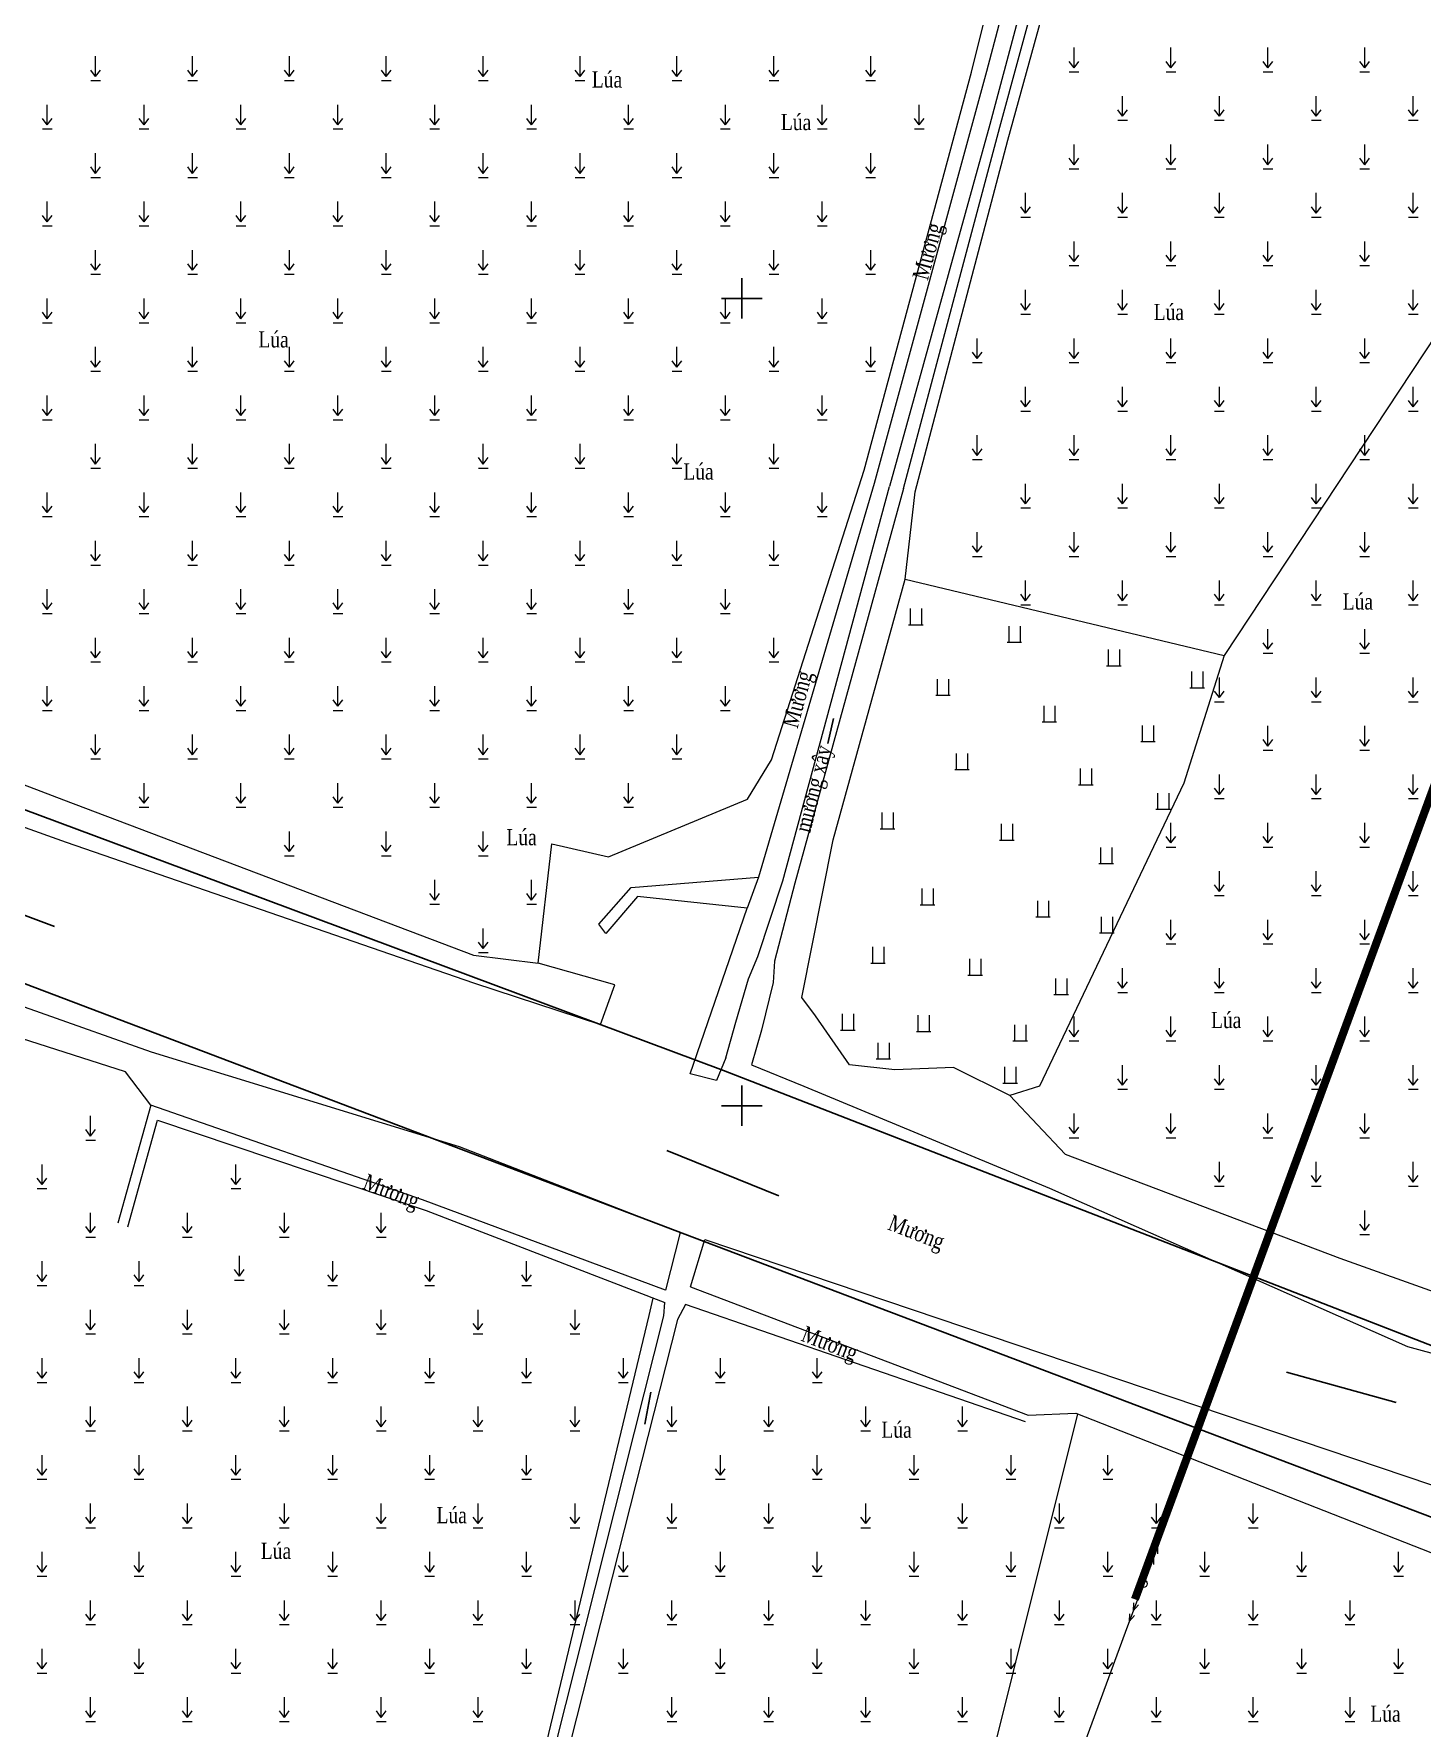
# Model space of a CAD drawing. Header units: metres. Extents: x 585499 to 586851, y 1565849 to 1566901.
# Drawn here: x 585956.2 to 586042.1, y 1566011.5 to 1566116.4 of the extents above; entities that cross this region are included whole.
import ezdxf

# ---------------------------------------------------------------- set-up
doc = ezdxf.new("R2010")
doc.units = ezdxf.units.M
for name, color, linetype, lineweight in [('dct', 7, 'Continuous', 0), ('duong bo', 97, 'Continuous', 0), ('Ghi chu', 2, 'Continuous', 5), ('muong xay', 90, 'Continuous', 0), ('text', 7, 'Continuous', 0), ('ThucVat', 90, 'Continuous', 0), ('thuy van', 111, 'Continuous', 0), ('đuongdien', 2, 'Continuous', 0)]:
    doc.layers.add(name, color=color, linetype=linetype, lineweight=lineweight)
for name, color, linetype in [('DO', 1, 'Continuous'), ('K_HUNG', 7, 'Continuous'), ('suoinhat', 4, 'Continuous')]:
    doc.layers.add(name, color=color, linetype=linetype)
doc.styles.add('ghi chu', font='times.ttf', dxfattribs={"height": 1})
doc.styles.get("Standard").update_dxf_attribs({"font": 'simplex.shx'})
doc.linetypes.add('B_DAP_CAO1', pattern='A,0.2,[130,ltypeshp.shx,S=0.7500000000000001,R=0,X=0,Y=0.75],1.2,[130,ltypeshp.shx,S=0.25,R=0,X=0,Y=0.25],1', length=2.4)
doc.linetypes.add('B_DAP_CAO2', pattern='A,0.2,[130,ltypeshp.shx,S=0.7500000000000001,R=0,X=0,Y=-0.75],1.2,[130,ltypeshp.shx,S=0.25,R=0,X=0,Y=-0.25],1', length=2.4)
doc.linetypes.add('TAluy-500', pattern='A,0.667,[130,ltypeshp.shx,S=-0.25,R=0,X=-0.25,Y=0.25],0.333', length=1)
doc.linetypes.add('TAluy-500N', pattern='A,0.667,[130,ltypeshp.shx,S=-0.25,R=0,X=0.25,Y=-0.25],0.333', length=1)
doc.dimstyles.get("Standard").update_dxf_attribs({"dimtxt": 0.18, "dimasz": 0.18, "dimexe": 0.18, "dimexo": 0.0625, "dimgap": 0.09, "dimtad": 0, "dimtih": 1, "dimtoh": 1, "dimdec": 4, "dimzin": 0, "dimdsep": 46, "dimtxsty": 'Standard', "dimcen": 0.09, "dimadec": 0, "dimazin": 0, "dimtfac": 1, "dimtdec": 4, "dimtofl": 0, "dimtmove": 0, "dimatfit": 3, "dimfxl": 1, "dimtolj": 1, "dimtzin": 0, "dimarcsym": 0})

# ---------------------------------------------------------------- blocks, each defined once
blk = doc.blocks.new('cdct')
at = {"layer": 'Ghi chu'}
for points in [[(-0.9471882375665928, 0), (-11.22761537194384, 0)], [(-8.176448829700973, -0.6559830730514022), (-10, 0), (-8.176448829700973, 0.6967160433578101)], [(-5.322867662595911, -0.6559830730514022), (-7.146418832894994, 0), (-5.322867662595911, 0.6967160433578101)], [(0.9471882370920071, 0), (11.22761537194384, 0)], [(5.322867662595911, -0.6559830730514022), (7.146418832894938, 0), (5.322867662595911, 0.6967160433578101)], [(8.176448829700917, -0.6559830730514022), (10, 0), (8.176448829700917, 0.6967160433578101)]]:
    blk.add_lwpolyline(points, dxfattribs=at)
blk.add_circle((0, 0), 0.9471882373144785, dxfattribs=at)
blk = doc.blocks.new('aa')
at = {"layer": 'ThucVat', "color": 8}
for p, q in [((586849.3487158166, 1565409.619042327), (586849.3487158166, 1565410.869042327)), ((586849.3487158166, 1565409.619042327), (586849.0487158166, 1565410.019042327)), ((586849.3487158166, 1565409.619042327), (586849.6487158167, 1565410.019042327)), ((586849.0487158166, 1565409.369042327), (586849.6487158167, 1565409.369042327))]:
    blk.add_line(p, q, dxfattribs=at)
blk = doc.blocks.new('fdsa')
at = {"layer": 'ThucVat', "color": 8}
for p, q in [((586981.4263575979, 1565459.991382506), (586981.4263575979, 1565458.991382506)), ((586982.1263575979, 1565459.991382506), (586982.1263575979, 1565458.991382506))]:
    blk.add_line(p, q, dxfattribs=at)
blk.add_lwpolyline([(586981.326357598, 1565458.991382506), (586982.2263575979, 1565458.991382506)], dxfattribs=at)
blk = doc.blocks.new('hhfgffd')
at = {"layer": 'DO', "color": 8, "const_width": 0.5}
blk.add_lwpolyline([(-1.294928052579053, 408.351146748988), (0, 0)], dxfattribs=at)
at = {"layer": 'suoinhat', "color": 8}
for points in [[(-100.0637071030214, 21.46849388536066), (-86.43684363679495, 21.88279218669049), (-67.21706959279254, 21.88370376988314), (-35.28800583351403, 21.8228692417033), (23.51872912549879, 20.95548908202909), (74.83873489091638, 19.53930912842043)], [(75.09144836338237, 10.74380507390015), (46.14596095471643, 10.94419621187262), (3.493503907811828, 11.23948142467998), (-33.35725741297938, 11.49460119125433), (-84.39824723138008, 11.84796065930277), (-99.67997990932781, 11.18683403311297), (-100.0621972518275, 21.4280386432074)]]:
    blk.add_lwpolyline(points, dxfattribs=at)

msp = doc.modelspace()

# ---------------------------------------------------------------- linework, layer by layer
at = {"layer": 'duong bo', "color": 8, "linetype": 'B_DAP_CAO2', "elevation": 14.25}
for points in [[(586006.6710000001, 1566052.542), (586004.559, 1566055.565), (586003.707, 1566056.708), (586005.648, 1566066.46), (586010.104, 1566082.612), (586010.729, 1566088.012), (586016.4720000001, 1566109.801), (586027.5064292419, 1566149.843684783)], [(586017.724, 1566030.831), (586020.685, 1566030.961), (586050.929, 1566019.091), (586056.0830000001, 1566016.505), (586069.993, 1566012.934), (586077.058, 1566009.792), (586089.121, 1566006.412), (586097.082, 1566002.679), (586090.064, 1565985.47), (586085.9650000001, 1565976.233), (586082.817, 1565964.773), (586082.4500000001, 1565964.568), (586081.149, 1565955.557), (586075.5995234904, 1565942.281582002)]]:
    msp.add_lwpolyline(points, dxfattribs=at)
at = {"layer": 'duong bo', "color": 8, "elevation": 14.25}
for points in [[(586073.393, 1566090.839), (586046.912467429, 1566103.689801601), (586029.865, 1566077.873)], [(586010.104, 1566082.612), (586029.865, 1566077.873), (586027.380591693, 1566069.979746195), (586018.43, 1566051.22), (586016.591, 1566050.643), (586013.0970000001, 1566052.373), (586009.476, 1566052.218), (586006.6710000001, 1566052.542)], [(586012.8443030487, 1565999.015502451), (586020.8034164775, 1566030.914524547)]]:
    msp.add_lwpolyline(points, dxfattribs=at)
at = {"layer": 'duong bo', "color": 8, "linetype": 'B_DAP_CAO1', "elevation": 14.25}
for points in [[(585938.2690000001, 1566076.485), (585957.9970000001, 1566068.947), (585983.3870000001, 1566059.335), (585987.3960000001, 1566058.838)], [(585963.405, 1566050.041), (585961.838, 1566052.107), (585932.83757934, 1566061.392), (585932.533, 1566061.392), (585926.1434036448, 1566062.091083849)], [(586016.591, 1566050.643), (586020.0240000001, 1566046.998), (586037.0290000001, 1566040.558), (586063.577, 1566031.083), (586085.7221841386, 1566022.713182084), (586104.559, 1566016.994)], [(585972.758, 1565950.742), (585974.858, 1565958.785), (585985.3060000001, 1565999.698), (585994.2710000001, 1566037.004), (585994.5055509674, 1566038.094127062)]]:
    msp.add_lwpolyline(points, dxfattribs=at)
at = {"layer": 'K_HUNG', "color": 8}
for p, q in [((586000, 1566098.75), (586000, 1566101.25)), ((585998.75, 1566100), (586001.25, 1566100)), ((586000, 1566048.75), (586000, 1566051.25)), ((585998.75, 1566050), (586001.25, 1566050))]:
    msp.add_line(p, q, dxfattribs=at)
at = {"layer": 'muong xay', "color": 8, "elevation": 14.25}
for points in [[(586033.4280000001, 1566189.181), (586036.059, 1566188.538), (586031.106, 1566169.798), (586015.363, 1566110.77), (586009.1510000001, 1566088.357)], [(586010.011, 1566088.232), (586015.974, 1566110.61), (586026.743, 1566150.187), (586028.92, 1566149.208)], [(585999.0040000001, 1566052.969), (585999.618, 1566055.178), (586000.4110000001, 1566057.867), (586000.9870000001, 1566059.253), (586002.5370000001, 1566063.934), (586009.1510000001, 1566088.357)], [(586010.011, 1566088.232), (586003.278, 1566063.776), (586002.0220000001, 1566058.956), (586001.9450000001, 1566057.627), (586001.223, 1566054.685), (586000.603, 1566052.541)], [(585999.0040000001, 1566052.969), (585998.4204278372, 1566051.563216346), (585996.7930000001, 1566051.981)], [(585973.314, 1565949.467), (585986.072, 1566000.892), (585995.1780000001, 1566036.986), (585995.226, 1566037.816)], [(585996.511, 1566037.7), (585996.015, 1566036.76), (585986.836, 1566000.53), (585974.265, 1565949.456), (585976.458, 1565949.888)]]:
    msp.add_lwpolyline(points, dxfattribs=at)
at = {"layer": 'thuy van', "color": 8, "linetype": 'TAluy-500N', "elevation": 14.25}
for points in [[(586000.346, 1566068.982), (586001.834, 1566071.414), (586007.582, 1566089.356), (586014.214, 1566114.002), (586021.78, 1566144.455)], [(586000.346, 1566068.982), (586001.834, 1566071.414), (586007.582, 1566089.356), (586014.214, 1566114.002), (586021.78, 1566144.455)], [(586023.15, 1566144.353), (586015.1570000001, 1566114.039), (586008.1840878223, 1566088.530660169), (586001.03, 1566064.16)], [(586023.15, 1566144.353), (586015.1570000001, 1566114.039), (586008.1840878223, 1566088.530660169), (586001.03, 1566064.16)], [(585930.313, 1566074.691), (585937.245, 1566073.789), (585958.154, 1566066.315), (585983.385, 1566057.612), (585991.256, 1566055.038), (585992.1390000001, 1566057.491), (585987.3960000001, 1566058.838), (585988.231, 1566066.224), (585991.748, 1566065.413), (586000.346, 1566068.982)], [(585930.313, 1566074.691), (585937.245, 1566073.789), (585958.154, 1566066.315), (585983.385, 1566057.612), (585991.256, 1566055.038), (585992.1390000001, 1566057.491), (585987.3960000001, 1566058.838), (585988.231, 1566066.224), (585991.748, 1566065.413), (586000.346, 1566068.982)], [(586000.603, 1566052.541), (586003.838, 1566051.208), (586019.05, 1566044.892), (586041.213, 1566035.096), (586062.7150000001, 1566029.25), (586078.0830000001, 1566023.665), (586104.709, 1566015.484), (586108.8130000001, 1566023.737)], [(586000.603, 1566052.541), (586003.838, 1566051.208), (586019.05, 1566044.892), (586041.213, 1566035.096), (586062.7150000001, 1566029.25), (586078.0830000001, 1566023.665), (586104.709, 1566015.484), (586104.7345076592, 1566015.535295008)], [(585996.827, 1566038.782), (586017.724, 1566030.831)], [(585996.827, 1566038.782), (586017.724, 1566030.831)], [(586017.5750000001, 1566030.431), (585996.511, 1566037.7)], [(586017.5750000001, 1566030.431), (585996.511, 1566037.7)]]:
    msp.add_lwpolyline(points, dxfattribs=at)
at = {"layer": 'thuy van', "color": 8, "linetype": 'TAluy-500', "elevation": 14.25}
for points in [[(585928.2910000001, 1566068.286), (585935.908, 1566063.081), (585963.4180000001, 1566053.331), (585982.4850000001, 1566047.467), (585996.184, 1566042.142), (585995.27, 1566038.588)], [(585928.2910000001, 1566068.286), (585935.908, 1566063.081), (585963.4180000001, 1566053.331), (585982.4850000001, 1566047.467), (585996.184, 1566042.142), (585995.27, 1566038.588)], [(585991.587, 1566060.672), (585991.138, 1566061.255), (585993.1390000001, 1566063.511), (586001.03, 1566064.16), (586000.328, 1566062.246), (585993.547, 1566062.957), (585991.587, 1566060.672)], [(585991.587, 1566060.672), (585991.138, 1566061.255), (585993.1390000001, 1566063.511), (586001.03, 1566064.16), (586000.328, 1566062.246), (585993.547, 1566062.957), (585991.587, 1566060.672)], [(585996.7930000001, 1566051.981), (586000.328, 1566062.246)], [(585996.7930000001, 1566051.981), (586000.328, 1566062.246)], [(585995.27, 1566038.588), (585980.2150000001, 1566044.176), (585963.405, 1566050.041), (585961.3550000001, 1566042.724)], [(585995.27, 1566038.588), (585980.2150000001, 1566044.176), (585963.405, 1566050.041), (585961.3550000001, 1566042.724)], [(585961.9770000001, 1566042.5), (585963.805, 1566049.1), (585980.448, 1566043.521), (585995.226, 1566037.816)], [(585961.9770000001, 1566042.5), (585963.805, 1566049.1), (585980.448, 1566043.521), (585995.226, 1566037.816)], [(585996.827, 1566038.782), (585997.698, 1566041.709), (586052.309, 1566023.281), (586070.6220000001, 1566014.54), (586081.922, 1566009.069), (586089.908, 1566007.906), (586100.797, 1566005.399), (586094.2440000001, 1565986.409), (586085.6860000001, 1565963.601), (586077.8260000001, 1565942.606), (586067.2570000001, 1565941.066), (586060.508, 1565941.894), (586043.577, 1565943.61), (586041.8150000001, 1565947.799), (586040.3060000001, 1565948.168), (586035.9940000001, 1565947.099), (586031.81, 1565943.933), (586026.4750000001, 1565943.883), (586020.515, 1565945.916), (586005.6910000001, 1565948.018), (586003.496, 1565949.753), (586000.3150000001, 1565949.726), (585996.2170000001, 1565947.162), (585976.458, 1565949.888)], [(585996.827, 1566038.782), (585997.698, 1566041.709), (586052.309, 1566023.281), (586070.6220000001, 1566014.54), (586081.922, 1566009.069), (586089.908, 1566007.906), (586100.7872904559, 1566005.401235451)]]:
    msp.add_lwpolyline(points, dxfattribs=at)
at = {"layer": 'đuongdien', "color": 8, "elevation": 14.25}
for points in [[(586053.1919558091, 1566097.747748573), (586025.8450441909, 1566023.032251427)], [(586023.8849558091, 1566017.771748573), (586000.2597988944, 1565953.553414147)]]:
    msp.add_lwpolyline(points, dxfattribs=at)

# ---------------------------------------------------------------- block references
at = {"layer": 'dct', "color": 8, "rotation": 339.6203441340272}
msp.add_blockref('hhfgffd', (586024.3418175864, 1566019.436581327, 28.5), dxfattribs=at)
at = {"layer": 'Ghi chu', "color": 8, "xscale": 0.2500000000464039, "yscale": 0.2500000000464039, "zscale": 0.2500000000464039, "rotation": 249.5643671281935}
msp.add_blockref('cdct', (586024.865, 1566020.402, 14.25), dxfattribs=at)
at = {"layer": 'ThucVat', "color": 8}
for name, p in [('aa', (-889.3659580755048, 704.1175602956209)), ('aa', (-883.3659580755048, 704.1175602956209)), ('aa', (-877.3659580755048, 704.1175602956209)), ('aa', (-871.3659580755048, 704.1175602956209)), ('aa', (-865.3659580755048, 704.1175602956209)), ('aa', (-859.3659580755048, 704.1175602956209)), ('aa', (-853.3659580755048, 704.1175602956209)), ('aa', (-847.3659580755048, 704.1175602956209)), ('aa', (-841.3659580755048, 704.1175602956209)), ('aa', (-828.7742721281247, 704.6541792920325)), ('aa', (-822.7742721281247, 704.6541792920325)), ('aa', (-816.7742721281247, 704.6541792920325)), ('aa', (-810.7742721281247, 704.6541792920325)), ('aa', (-892.3659580755048, 701.1175602956209)), ('aa', (-886.3659580755048, 701.1175602956209)), ('aa', (-880.3659580755048, 701.1175602956209)), ('aa', (-874.3659580755048, 701.1175602956209)), ('aa', (-868.3659580755048, 701.1175602956209)), ('aa', (-862.3659580755048, 701.1175602956209)), ('aa', (-856.3659580755048, 701.1175602956209)), ('aa', (-850.3659580755048, 701.1175602956209)), ('aa', (-844.3659580755048, 701.1175602956209)), ('aa', (-838.3659580755048, 701.1175602956209)), ('aa', (-825.7742721281247, 701.6541792920325)), ('aa', (-819.7742721281247, 701.6541792920325)), ('aa', (-813.7742721281247, 701.6541792920325)), ('aa', (-807.7742721281247, 701.6541792920325)), ('aa', (-889.3659580755048, 698.1175602956209)), ('aa', (-883.3659580755048, 698.1175602956209)), ('aa', (-877.3659580755048, 698.1175602956209)), ('aa', (-871.3659580755048, 698.1175602956209)), ('aa', (-865.3659580755048, 698.1175602956209)), ('aa', (-859.3659580755048, 698.1175602956209)), ('aa', (-853.3659580755048, 698.1175602956209)), ('aa', (-847.3659580755048, 698.1175602956209)), ('aa', (-841.3659580755048, 698.1175602956209)), ('aa', (-828.7742721281247, 698.6541792920325)), ('aa', (-822.7742721281247, 698.6541792920325)), ('aa', (-816.7742721281247, 698.6541792920325)), ('aa', (-810.7742721281247, 698.6541792920325)), ('aa', (-831.7742721281247, 695.6541792920325)), ('aa', (-825.7742721281247, 695.6541792920325)), ('aa', (-819.7742721281247, 695.6541792920325)), ('aa', (-813.7742721281247, 695.6541792920325)), ('aa', (-807.7742721281247, 695.6541792920325)), ('aa', (-892.3659580755048, 695.1175602956209)), ('aa', (-886.3659580755048, 695.1175602956209)), ('aa', (-880.3659580755048, 695.1175602956209)), ('aa', (-874.3659580755048, 695.1175602956209)), ('aa', (-868.3659580755048, 695.1175602956209)), ('aa', (-862.3659580755048, 695.1175602956209)), ('aa', (-856.3659580755048, 695.1175602956209)), ('aa', (-850.3659580755048, 695.1175602956209)), ('aa', (-844.3659580755048, 695.1175602956209)), ('aa', (-828.7742721281247, 692.6541792920325)), ('aa', (-822.7742721281247, 692.6541792920325)), ('aa', (-816.7742721281247, 692.6541792920325)), ('aa', (-810.7742721281247, 692.6541792920325)), ('aa', (-889.3659580755048, 692.1175602956209)), ('aa', (-883.3659580755048, 692.1175602956209)), ('aa', (-877.3659580755048, 692.1175602956209)), ('aa', (-871.3659580755048, 692.1175602956209)), ('aa', (-865.3659580755048, 692.1175602956209)), ('aa', (-859.3659580755048, 692.1175602956209)), ('aa', (-853.3659580755048, 692.1175602956209)), ('aa', (-847.3659580755048, 692.1175602956209)), ('aa', (-841.3659580755048, 692.1175602956209)), ('aa', (-831.7742721281247, 689.6541792920325)), ('aa', (-825.7742721281247, 689.6541792920325)), ('aa', (-819.7742721281247, 689.6541792920325)), ('aa', (-813.7742721281247, 689.6541792920325)), ('aa', (-807.7742721281247, 689.6541792920325)), ('aa', (-892.3659580755048, 689.1175602956209)), ('aa', (-886.3659580755048, 689.1175602956209)), ('aa', (-880.3659580755048, 689.1175602956209)), ('aa', (-874.3659580755048, 689.1175602956209)), ('aa', (-868.3659580755048, 689.1175602956209)), ('aa', (-862.3659580755048, 689.1175602956209)), ('aa', (-856.3659580755048, 689.1175602956209)), ('aa', (-850.3659580755048, 689.1175602956209)), ('aa', (-844.3659580755048, 689.1175602956209)), ('aa', (-889.3659580755048, 686.1175602956209)), ('aa', (-883.3659580755048, 686.1175602956209)), ('aa', (-877.3659580755048, 686.1175602956209)), ('aa', (-871.3659580755048, 686.1175602956209)), ('aa', (-865.3659580755048, 686.1175602956209)), ('aa', (-859.3659580755048, 686.1175602956209)), ('aa', (-853.3659580755048, 686.1175602956209)), ('aa', (-847.3659580755048, 686.1175602956209)), ('aa', (-841.3659580755048, 686.1175602956209)), ('aa', (-834.7742721281247, 686.6541792920325)), ('aa', (-828.7742721281247, 686.6541792920325)), ('aa', (-822.7742721281247, 686.6541792920325)), ('aa', (-816.7742721281247, 686.6541792920325)), ('aa', (-810.7742721281247, 686.6541792920325)), ('aa', (-892.3659580755048, 683.1175602956209)), ('aa', (-886.3659580755048, 683.1175602956209)), ('aa', (-880.3659580755048, 683.1175602956209)), ('aa', (-874.3659580755048, 683.1175602956209)), ('aa', (-868.3659580755048, 683.1175602956209)), ('aa', (-862.3659580755048, 683.1175602956209)), ('aa', (-856.3659580755048, 683.1175602956209)), ('aa', (-850.3659580755048, 683.1175602956209)), ('aa', (-844.3659580755048, 683.1175602956209)), ('aa', (-831.7742721281247, 683.6541792920325)), ('aa', (-825.7742721281247, 683.6541792920325)), ('aa', (-819.7742721281247, 683.6541792920325)), ('aa', (-813.7742721281247, 683.6541792920325)), ('aa', (-807.7742721281247, 683.6541792920325)), ('aa', (-889.3659580755048, 680.1175602956209)), ('aa', (-883.3659580755048, 680.1175602956209)), ('aa', (-877.3659580755048, 680.1175602956209)), ('aa', (-871.3659580755048, 680.1175602956209)), ('aa', (-865.3659580755048, 680.1175602956209)), ('aa', (-859.3659580755048, 680.1175602956209)), ('aa', (-853.3659580755048, 680.1175602956209)), ('aa', (-847.3659580755048, 680.1175602956209)), ('aa', (-834.7742721281247, 680.6541792920325)), ('aa', (-828.7742721281247, 680.6541792920325)), ('aa', (-822.7742721281247, 680.6541792920325)), ('aa', (-816.7742721281247, 680.6541792920325)), ('aa', (-810.7742721281247, 680.6541792920325)), ('aa', (-892.3659580755048, 677.1175602956209)), ('aa', (-886.3659580755048, 677.1175602956209)), ('aa', (-880.3659580755048, 677.1175602956209)), ('aa', (-874.3659580755048, 677.1175602956209)), ('aa', (-868.3659580755048, 677.1175602956209)), ('aa', (-862.3659580755048, 677.1175602956209)), ('aa', (-856.3659580755048, 677.1175602956209)), ('aa', (-850.3659580755048, 677.1175602956209)), ('aa', (-844.3659580755048, 677.1175602956209)), ('aa', (-831.7742721281247, 677.6541792920325)), ('aa', (-825.7742721281247, 677.6541792920325)), ('aa', (-819.7742721281247, 677.6541792920325)), ('aa', (-813.7742721281247, 677.6541792920325)), ('aa', (-807.7742721281247, 677.6541792920325)), ('aa', (-834.7742721281247, 674.6541792920325)), ('aa', (-828.7742721281247, 674.6541792920325)), ('aa', (-822.7742721281247, 674.6541792920325)), ('aa', (-816.7742721281247, 674.6541792920325)), ('aa', (-810.7742721281247, 674.6541792920325)), ('aa', (-889.3659580755048, 674.1175602956209)), ('aa', (-883.3659580755048, 674.1175602956209)), ('aa', (-877.3659580755048, 674.1175602956209)), ('aa', (-871.3659580755048, 674.1175602956209)), ('aa', (-865.3659580755048, 674.1175602956209)), ('aa', (-859.3659580755048, 674.1175602956209)), ('aa', (-853.3659580755048, 674.1175602956209)), ('aa', (-847.3659580755048, 674.1175602956209)), ('aa', (-831.7742721281247, 671.6541792920325)), ('aa', (-825.7742721281247, 671.6541792920325)), ('aa', (-819.7742721281247, 671.6541792920325)), ('aa', (-813.7742721281247, 671.6541792920325)), ('aa', (-807.7742721281247, 671.6541792920325)), ('aa', (-892.3659580755048, 671.1175602956209)), ('aa', (-886.3659580755048, 671.1175602956209)), ('aa', (-880.3659580755048, 671.1175602956209)), ('aa', (-874.3659580755048, 671.1175602956209)), ('aa', (-868.3659580755048, 671.1175602956209)), ('aa', (-862.3659580755048, 671.1175602956209)), ('aa', (-856.3659580755048, 671.1175602956209)), ('aa', (-850.3659580755048, 671.1175602956209)), ('fdsa', (-971.0076489110943, 620.7925648663659)), ('fdsa', (-964.9012834631139, 619.7107784759719)), ('aa', (-816.7742721281247, 668.6541792920325)), ('aa', (-810.7742721281247, 668.6541792920325)), ('aa', (-889.3659580755048, 668.1175602956209)), ('aa', (-883.3659580755048, 668.1175602956209)), ('aa', (-877.3659580755048, 668.1175602956209)), ('aa', (-871.3659580755048, 668.1175602956209)), ('aa', (-865.3659580755048, 668.1175602956209)), ('aa', (-859.3659580755048, 668.1175602956209)), ('aa', (-853.3659580755048, 668.1175602956209)), ('aa', (-847.3659580755048, 668.1175602956209)), ('fdsa', (-958.7431691554375, 618.2536784398835)), ('fdsa', (-969.3221146228025, 616.4249443039298)), ('fdsa', (-953.5756758769276, 616.8922465881333)), ('aa', (-819.7742721281247, 665.6541792920325)), ('aa', (-813.7742721281247, 665.6541792920325)), ('aa', (-807.7742721281247, 665.6541792920325)), ('aa', (-892.3659580755048, 665.1175602956209)), ('aa', (-886.3659580755048, 665.1175602956209)), ('aa', (-880.3659580755048, 665.1175602956209)), ('aa', (-874.3659580755048, 665.1175602956209)), ('aa', (-868.3659580755048, 665.1175602956209)), ('aa', (-862.3659580755048, 665.1175602956209)), ('aa', (-856.3659580755048, 665.1175602956209)), ('aa', (-850.3659580755048, 665.1175602956209)), ('fdsa', (-962.7352240488399, 614.7801874449942)), ('aa', (-889.3659580755048, 662.1175602956209)), ('aa', (-883.3659580755048, 662.1175602956209)), ('aa', (-877.3659580755048, 662.1175602956209)), ('aa', (-871.3659580755048, 662.1175602956209)), ('aa', (-865.3659580755048, 662.1175602956209)), ('aa', (-859.3659580755048, 662.1175602956209)), ('aa', (-853.3659580755048, 662.1175602956209)), ('fdsa', (-956.6288586008595, 613.5585783238057)), ('aa', (-816.7742721281247, 662.6541792920325)), ('aa', (-810.7742721281247, 662.6541792920325)), ('fdsa', (-968.1466762375785, 611.8218328263611)), ('fdsa', (-960.4804523035418, 610.883548712125)), ('aa', (-886.3659580755048, 659.1175602956209)), ('aa', (-880.3659580755048, 659.1175602956209)), ('aa', (-874.3659580755048, 659.1175602956209)), ('aa', (-868.3659580755048, 659.1175602956209)), ('aa', (-862.3659580755048, 659.1175602956209)), ('aa', (-856.3659580755048, 659.1175602956209)), ('aa', (-819.7742721281247, 659.6541792920325)), ('aa', (-813.7742721281247, 659.6541792920325)), ('aa', (-807.7742721281247, 659.6541792920325)), ('fdsa', (-955.6825937372632, 609.3675759474281)), ('fdsa', (-972.7597174475668, 608.164364553988)), ('aa', (-877.3659580755048, 656.1175602956209)), ('aa', (-871.3659580755048, 656.1175602956209)), ('aa', (-865.3659580755048, 656.1175602956209)), ('fdsa', (-965.367023200728, 607.4578918090556)), ('aa', (-822.7742721281247, 656.6541792920325)), ('aa', (-816.7742721281247, 656.6541792920325)), ('aa', (-810.7742721281247, 656.6541792920325)), ('fdsa', (-959.2163015872939, 606.0044713185634)), ('aa', (-819.7742721281247, 653.6541792920325)), ('aa', (-813.7742721281247, 653.6541792920325)), ('aa', (-807.7742721281247, 653.6541792920325)), ('aa', (-868.3659580755048, 653.1175602956209)), ('aa', (-862.3659580755048, 653.1175602956209)), ('fdsa', (-970.2757721806411, 603.4582258011214)), ('fdsa', (-963.1270368439145, 602.7075985097326)), ('fdsa', (-959.1793381160824, 601.7141212124843)), ('aa', (-822.7742721281247, 650.6541792920325)), ('aa', (-816.7742721281247, 650.6541792920325)), ('aa', (-810.7742721281247, 650.6541792920325)), ('aa', (-865.3659580755048, 650.1175602956209)), ('fdsa', (-973.3437402930576, 599.8449120752048)), ('fdsa', (-967.3260871761013, 599.097964329645)), ('aa', (-825.7742721281247, 647.6541792920325)), ('aa', (-819.7742721281247, 647.6541792920325)), ('aa', (-813.7742721281247, 647.6541792920325)), ('aa', (-807.7742721281247, 647.6541792920325)), ('fdsa', (-962.0033473183867, 597.8947529362049)), ('fdsa', (-975.2140919375233, 595.6943846999202)), ('fdsa', (-970.5197310907533, 595.6097551523708)), ('fdsa', (-964.5390414450085, 595.0283869560808)), ('aa', (-828.7742721281247, 644.6541792920325)), ('aa', (-822.7742721281247, 644.6541792920325)), ('aa', (-816.7742721281247, 644.6541792920325)), ('aa', (-810.7742721281247, 644.6541792920325)), ('fdsa', (-973.0110690520378, 593.9098051101901)), ('fdsa', (-965.1600277618272, 592.4159096186049)), ('aa', (-825.7742721281247, 641.6541792920325)), ('aa', (-819.7742721281247, 641.6541792920325)), ('aa', (-813.7742721281247, 641.6541792920325)), ('aa', (-807.7742721281247, 641.6541792920325)), ('aa', (-889.6798026098404, 638.5033836471848)), ('aa', (-828.7742721281247, 638.6541792920325)), ('aa', (-822.7742721281247, 638.6541792920325)), ('aa', (-816.7742721281247, 638.6541792920325)), ('aa', (-810.7742721281247, 638.6541792920325)), ('aa', (-892.6798026098404, 635.5033836471848)), ('aa', (-880.6798026098404, 635.5033836471848)), ('aa', (-819.7742721281247, 635.6541792920325)), ('aa', (-813.7742721281247, 635.6541792920325)), ('aa', (-807.7742721281247, 635.6541792920325)), ('aa', (-810.7742721281247, 632.6541792920325)), ('aa', (-889.6798026098404, 632.5033836471848)), ('aa', (-883.6798026098404, 632.5033836471848)), ('aa', (-877.6798026098404, 632.5033836471848)), ('aa', (-871.6798026098404, 632.5033836471848)), ('aa', (-892.6798026098404, 629.5033836471848)), ('aa', (-886.6798026098404, 629.5033836471848)), ('aa', (-880.4625612628879, 629.8351246544626)), ('aa', (-874.6798026098404, 629.5033836471848)), ('aa', (-868.6798026098404, 629.5033836471848)), ('aa', (-868.6798026098404, 629.5033836471848)), ('aa', (-862.6798026098404, 629.5033836471848)), ('aa', (-889.6798026098404, 626.5033836471848)), ('aa', (-883.6798026098404, 626.5033836471848)), ('aa', (-877.6798026098404, 626.5033836471848)), ('aa', (-871.6798026098404, 626.5033836471848)), ('aa', (-865.6798026098404, 626.5033836471848)), ('aa', (-865.6798026098404, 626.5033836471848)), ('aa', (-859.6798026098404, 626.5033836471848)), ('aa', (-892.6798026098404, 623.5033836471848)), ('aa', (-886.6798026098404, 623.5033836471848)), ('aa', (-880.6798026098404, 623.5033836471848)), ('aa', (-874.6798026098404, 623.5033836471848)), ('aa', (-868.6798026098404, 623.5033836471848)), ('aa', (-868.6798026098404, 623.5033836471848)), ('aa', (-862.6798026098404, 623.5033836471848)), ('aa', (-856.6798026098404, 623.5033836471848)), ('aa', (-850.6798026098404, 623.5033836471848)), ('aa', (-844.6798026098404, 623.5033836471848)), ('aa', (-889.6798026098404, 620.5033836471848)), ('aa', (-883.6798026098404, 620.5033836471848)), ('aa', (-877.6798026098404, 620.5033836471848)), ('aa', (-871.6798026098404, 620.5033836471848)), ('aa', (-865.6798026098404, 620.5033836471848)), ('aa', (-865.6798026098404, 620.5033836471848)), ('aa', (-859.6798026098404, 620.5033836471848)), ('aa', (-853.6798026098404, 620.5033836471848)), ('aa', (-847.6798026098404, 620.5033836471848)), ('aa', (-841.6798026098404, 620.5033836471848)), ('aa', (-835.6798026098404, 620.5033836471848)), ('aa', (-892.6798026098404, 617.5033836471848)), ('aa', (-886.6798026098404, 617.5033836471848)), ('aa', (-880.6798026098404, 617.5033836471848)), ('aa', (-874.6798026098404, 617.5033836471848)), ('aa', (-868.6798026098404, 617.5033836471848)), ('aa', (-868.6798026098404, 617.5033836471848)), ('aa', (-862.6798026098404, 617.5033836471848)), ('aa', (-850.6798026098404, 617.5033836471848)), ('aa', (-844.6798026098404, 617.5033836471848)), ('aa', (-838.6798026098404, 617.5033836471848)), ('aa', (-832.6798026098404, 617.5033836471848)), ('aa', (-826.6798026098404, 617.5033836471848)), ('aa', (-889.6798026098404, 614.5033836471848)), ('aa', (-883.6798026098404, 614.5033836471848)), ('aa', (-877.6798026098404, 614.5033836471848)), ('aa', (-871.6798026098404, 614.5033836471848)), ('aa', (-865.6798026098404, 614.5033836471848)), ('aa', (-865.6798026098404, 614.5033836471848)), ('aa', (-859.6798026098404, 614.5033836471848)), ('aa', (-853.6798026098404, 614.5033836471848)), ('aa', (-847.6798026098404, 614.5033836471848)), ('aa', (-841.6798026098404, 614.5033836471848)), ('aa', (-835.6798026098404, 614.5033836471848)), ('aa', (-829.6798026098404, 614.5033836471848)), ('aa', (-823.6798026098404, 614.5033836471848)), ('aa', (-817.6798026098404, 614.5033836471848)), ('aa', (-892.6798026098404, 611.5033836471848)), ('aa', (-886.6798026098404, 611.5033836471848)), ('aa', (-880.6798026098404, 611.5033836471848)), ('aa', (-874.6798026098404, 611.5033836471848)), ('aa', (-868.6798026098404, 611.5033836471848)), ('aa', (-868.6798026098404, 611.5033836471848)), ('aa', (-862.6798026098404, 611.5033836471848)), ('aa', (-856.6798026098404, 611.5033836471848)), ('aa', (-850.6798026098404, 611.5033836471848)), ('aa', (-844.6798026098404, 611.5033836471848)), ('aa', (-838.6798026098404, 611.5033836471848)), ('aa', (-832.6798026098404, 611.5033836471848)), ('aa', (-826.6798026098404, 611.5033836471848)), ('aa', (-820.6798026098404, 611.5033836471848)), ('aa', (-814.6798026098404, 611.5033836471848)), ('aa', (-808.6798026098404, 611.5033836471848)), ('aa', (-889.6798026098404, 608.5033836471848)), ('aa', (-883.6798026098404, 608.5033836471848)), ('aa', (-877.6798026098404, 608.5033836471848)), ('aa', (-871.6798026098404, 608.5033836471848)), ('aa', (-865.6798026098404, 608.5033836471848)), ('aa', (-865.6798026098404, 608.5033836471848)), ('aa', (-859.6798026098404, 608.5033836471848)), ('aa', (-853.6798026098404, 608.5033836471848)), ('aa', (-847.6798026098404, 608.5033836471848)), ('aa', (-841.6798026098404, 608.5033836471848)), ('aa', (-835.6798026098404, 608.5033836471848)), ('aa', (-829.6798026098404, 608.5033836471848)), ('aa', (-823.6798026098404, 608.5033836471848)), ('aa', (-817.6798026098404, 608.5033836471848)), ('aa', (-811.6798026098404, 608.5033836471848)), ('aa', (-892.6798026098404, 605.5033836471848)), ('aa', (-886.6798026098404, 605.5033836471848)), ('aa', (-880.6798026098404, 605.5033836471848)), ('aa', (-874.6798026098404, 605.5033836471848)), ('aa', (-868.6798026098404, 605.5033836471848)), ('aa', (-868.6798026098404, 605.5033836471848)), ('aa', (-862.6798026098404, 605.5033836471848)), ('aa', (-856.6798026098404, 605.5033836471848)), ('aa', (-850.6798026098404, 605.5033836471848)), ('aa', (-844.6798026098404, 605.5033836471848)), ('aa', (-838.6798026098404, 605.5033836471848)), ('aa', (-832.6798026098404, 605.5033836471848)), ('aa', (-826.6798026098404, 605.5033836471848)), ('aa', (-820.6798026098404, 605.5033836471848)), ('aa', (-814.6798026098404, 605.5033836471848)), ('aa', (-808.6798026098404, 605.5033836471848)), ('aa', (-889.6798026098404, 602.5033836471848)), ('aa', (-883.6798026098404, 602.5033836471848)), ('aa', (-877.6798026098404, 602.5033836471848)), ('aa', (-871.6798026098404, 602.5033836471848)), ('aa', (-865.6798026098404, 602.5033836471848)), ('aa', (-865.6798026098404, 602.5033836471848)), ('aa', (-853.6798026098404, 602.5033836471848)), ('aa', (-847.6798026098404, 602.5033836471848)), ('aa', (-841.6798026098404, 602.5033836471848)), ('aa', (-835.6798026098404, 602.5033836471848)), ('aa', (-829.6798026098404, 602.5033836471848)), ('aa', (-823.6798026098404, 602.5033836471848)), ('aa', (-817.6798026098404, 602.5033836471848)), ('aa', (-811.6798026098404, 602.5033836471848))]:
    msp.add_blockref(name, p, dxfattribs=at)

# ---------------------------------------------------------------- texts
at = {"layer": 'text', "color": 8, "style": 'ghi chu', "width": 0.8}
for p in [(585990.7092028942, 1566113.054745043, 14.25), (586002.4181965532, 1566110.417244085, 14.25), (586025.5007879375, 1566098.655033423, 14.25), (585970.0608425208, 1566096.955740224, 14.25), (585996.3748045667, 1566088.778177549, 14.25), (586037.2108257932, 1566080.727323854, 14.25), (585985.4211826962, 1566066.132611376, 14.25), (586029.0531446205, 1566054.809568426, 14.25), (586008.6428610617, 1566029.440330874, 14.25), (585981.0929879723, 1566024.151088491, 14.25), (585970.2109979854, 1566021.937995054, 14.25), (586038.918087162, 1566011.853664917, 14.25)]:
    msp.add_text('Lúa', height=0.9999999999999998, dxfattribs=at).set_placement(p)
for s, height, rotation, p in [('Mương', 0.9999999999999997, 74.8489834656985, (586011.5098791206, 1566101.061496506, 14.25)), ('Mương', 0.9999999999999997, 74.8489834656985, (586003.4444026637, 1566073.314905388, 14.25)), ('mương xây', 1, 75.87062861967412, (586004.2288610018, 1566066.855247897, 14.25)), ('Mương', 0.9999999999999998, 338.8249901813494, (585976.456395572, 1566044.88568741, 14.25)), ('Mương', 0.9999999999999998, 338.8249901813494, (586008.972984114, 1566042.354929303, 14.25)), ('Mương', 0.9999999999999998, 338.8249901813494, (586003.6036527646, 1566035.469324792, 14.25))]:
    msp.add_text(s, height=height, rotation=rotation, dxfattribs=at).set_placement(p)

# ---------------------------------------------------------------- leaders
at = {"layer": 'muong xay', "color": 8}
for points in [[(586005.3296308581, 1566072.4359551, 14.25), (586005.685142553, 1566073.983802263, 14.25)], [(585993.9875606333, 1566030.2757442, 14.25), (585994.3660457189, 1566032.273544498, 14.25)]]:
    msp.add_leader(points, dimstyle='Standard', dxfattribs=at)
at = {"layer": 'thuy van', "color": 8}
for points in [[(585957.4414312852, 1566061.09444497, 14.25), (585949.7671105913, 1566063.98325026, 14.25)], [(585957.4414312852, 1566061.09444497, 14.25), (585949.7671105913, 1566063.98325026, 14.25)], [(586002.2830374271, 1566044.426851678, 14.25), (585995.360202783, 1566047.21887804, 14.25)], [(586002.2830374271, 1566044.426851678, 14.25), (585995.360202783, 1566047.21887804, 14.25)], [(586040.5136979076, 1566031.617168684, 14.25), (586033.7233522388, 1566033.501939775, 14.25)], [(586040.5136979076, 1566031.617168684, 14.25), (586033.7233522388, 1566033.501939775, 14.25)]]:
    msp.add_leader(points, dimstyle='Standard', dxfattribs=at)

doc.saveas('drawing.dxf')
